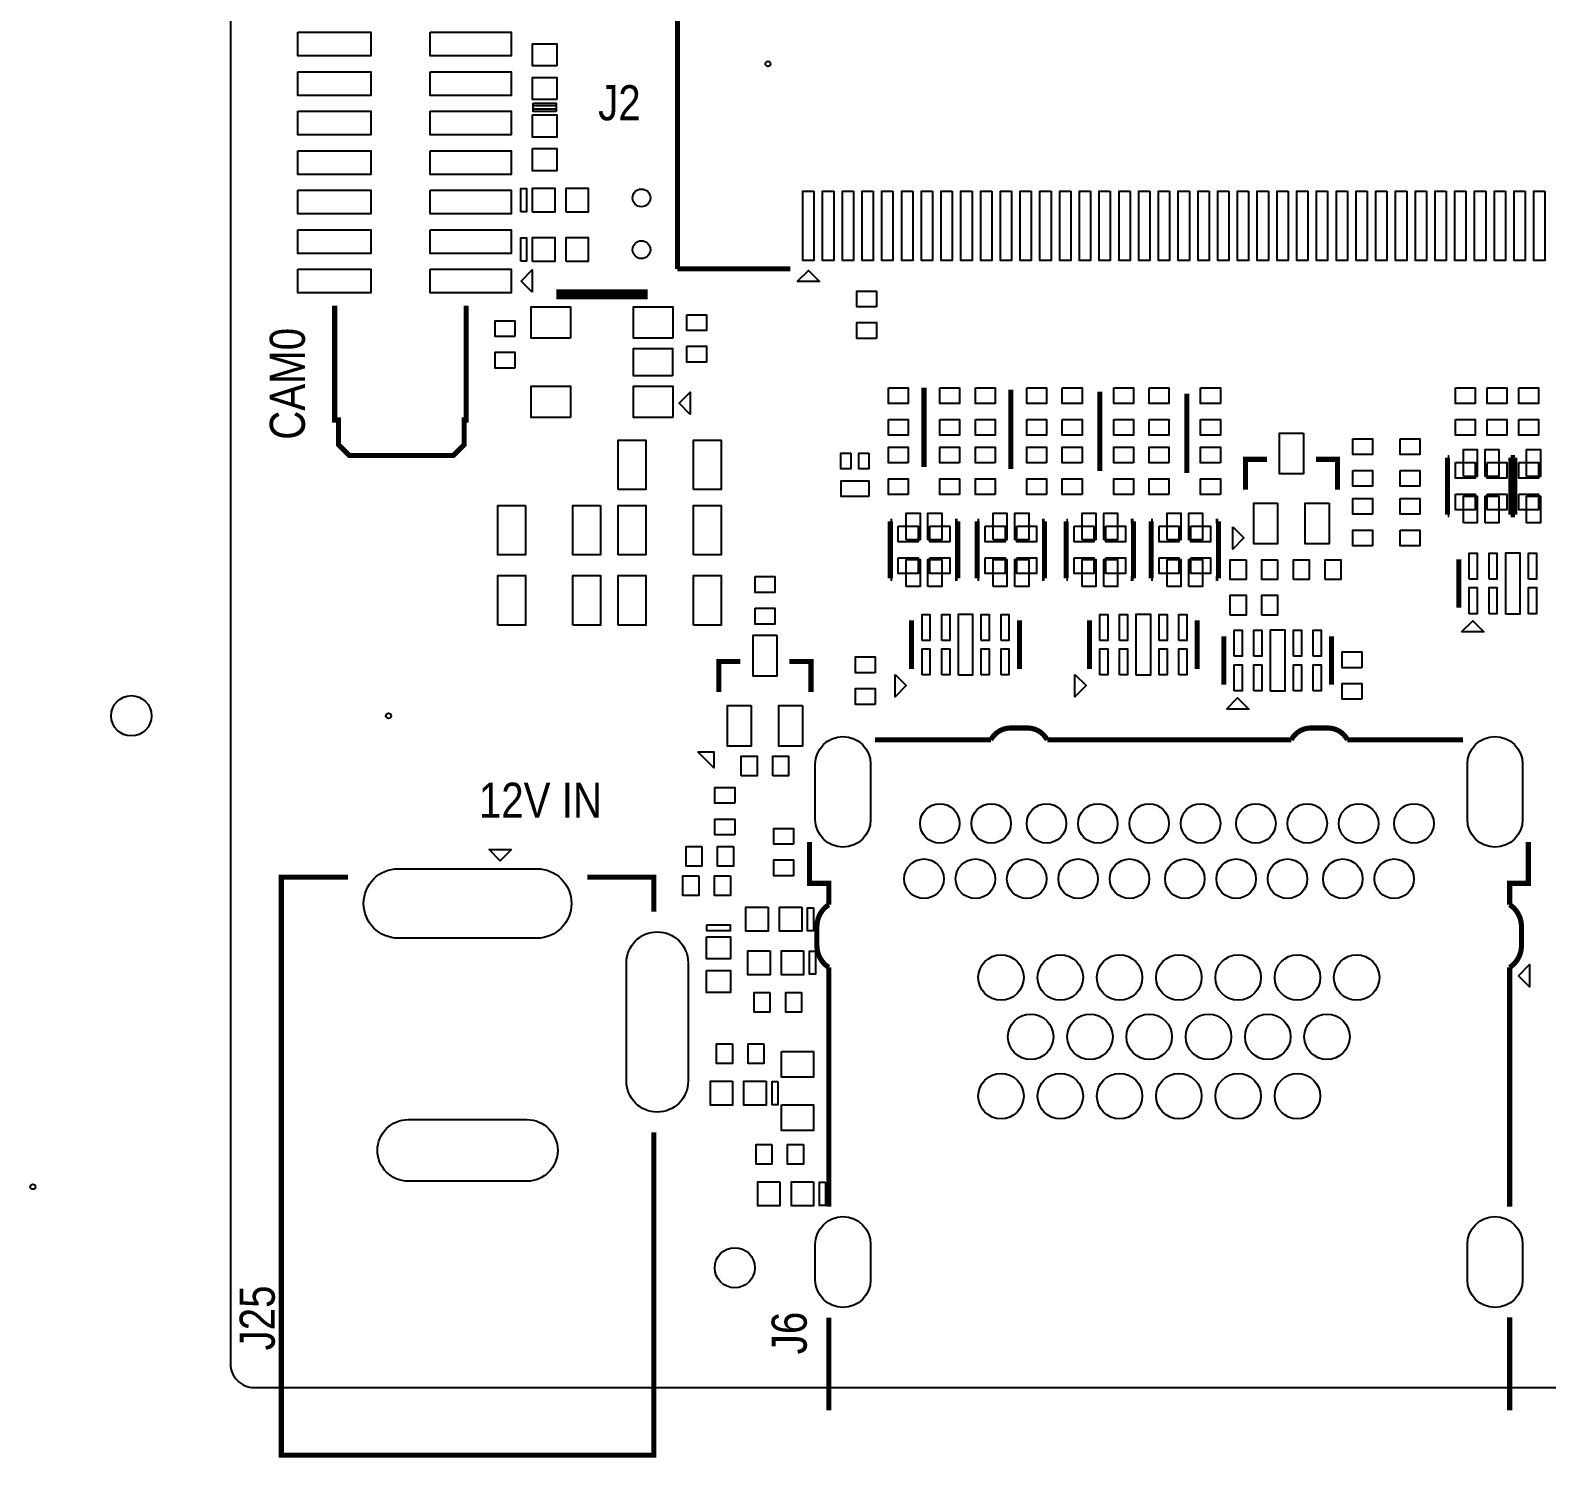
# Model space of a CAD drawing. Extents: x -9 to 101, y -22 to 138.
# Drawn here: x -9.07 to 29.31, y -18.78 to 17.35 of the extents above; entities that cross this region are included whole.
import ezdxf
from ezdxf.enums import TextEntityAlignment as Align

# ---------------------------------------------------------------- set-up
doc = ezdxf.new("R2010")
doc.units = 0
for name, color, linetype in [('BG_OUTLINE', 2, 'CONTINUOUS'), ('BG_SILKSCREEN_TOP', 1, 'CONTINUOUS'), ('PG_SILKSCREEN_TOP', 3, 'CONTINUOUS'), ('PIN_TOP', 4, 'CONTINUOUS'), ('RD_SILKSCREEN_TOP', 5, 'CONTINUOUS')]:
    doc.layers.add(name, color=color, linetype=linetype)

msp = doc.modelspace()

# ---------------------------------------------------------------- linework, layer by layer
at = {"layer": 'BG_OUTLINE'}
msp.add_lwpolyline([(95.99991, 61.399903, 0.414355), (95.400012, 62.000105), (-3.399892, 62.000105, 0.414346), (-4.000094, 61.399903), (-4.000094, -16.400094, 0.414234), (-3.399892, -16.999991), (95.400012, -16.999991, 0.414211), (95.99991, -16.400094)], format="xyb", close=True, dxfattribs=at)
at = {"layer": 'PG_SILKSCREEN_TOP'}
for points, const_width in [([(7.309993, 20.062901), (7.309993, 11.310112)], 0.129997), ([(7.309993, 11.310112), (10.165004, 11.310112)], 0.129997), ([(4.245, 10.663911), (6.555105, 10.663911)], 0.254), ([(1.965096, 10.379888), (1.965096, 7.485101), (1.915008, 7.485101), (1.915008, 6.860997), (1.63891, 6.584899), (-0.988898, 6.584899), (-1.264996, 6.860997), (-1.264996, 7.485101), (-1.365098, 7.485101), (-1.365098, 10.379888)], 0.129997), ([(13.550011, 8.305013), (13.550011, 6.295111)], 0.129997), ([(15.749905, 8.255), (15.749905, 6.245098)], 0.129997), ([(18.000091, 8.204911), (18.000091, 6.195009)], 0.129997), ([(20.20001, 8.154899), (20.20001, 6.144997)], 0.129997), ([(22.230004, 6.489903), (21.684894, 6.489903), (21.684894, 5.720004)], 0.129997), ([(24.01509, 5.720004), (24.01509, 6.489903), (23.470006, 6.489903)], 0.129997), ([(26.797889, 6.533109), (26.797889, 5.087112)], 0.127), ([(26.846911, 6.533109), (26.797889, 6.533109)], 0.127), ([(28.398089, 6.533109), (28.398089, 5.087112)], 0.127), ([(28.447111, 6.533109), (28.398089, 6.533109)], 0.127), ([(28.502, 6.533109), (28.433903, 6.533109)], 0.127), ([(28.502, 6.533109), (28.502, 5.087112)], 0.127), ([(26.846911, 5.087112), (26.797889, 5.087112)], 0.127), ([(28.447111, 5.087112), (28.398089, 5.087112)], 0.127), ([(28.502, 5.087112), (28.433903, 5.087112)], 0.127), ([(12.698095, 4.923003), (12.698095, 3.477006)], 0.127), ([(12.746888, 4.923003), (12.698095, 4.923003)], 0.127), ([(14.401902, 4.923003), (14.334109, 4.923003)], 0.127), ([(14.401902, 4.923003), (14.401902, 3.477006)], 0.127), ([(14.897989, 4.923003), (14.897989, 3.477006)], 0.127), ([(14.947011, 4.923003), (14.897989, 4.923003)], 0.127), ([(16.6021, 4.923003), (16.534003, 4.923003)], 0.127), ([(16.6021, 4.923003), (16.6021, 3.477006)], 0.127), ([(17.147896, 4.923003), (17.147896, 3.477006)], 0.127), ([(17.196994, 4.923003), (17.147896, 4.923003)], 0.127), ([(18.852007, 4.923003), (18.78391, 4.923003)], 0.127), ([(18.852007, 4.923003), (18.852007, 3.477006)], 0.127), ([(19.298006, 4.923003), (19.298006, 3.477006)], 0.127), ([(19.347104, 4.923003), (19.298006, 4.923003)], 0.127), ([(21.001888, 4.923003), (20.934096, 4.923003)], 0.127), ([(21.001888, 4.923003), (21.001888, 3.477006)], 0.127), ([(27.0859, 2.737104), (27.0859, 3.962908)], 0.127), ([(12.746888, 3.477006), (12.698095, 3.477006)], 0.127), ([(14.401902, 3.477006), (14.334109, 3.477006)], 0.127), ([(14.947011, 3.477006), (14.897989, 3.477006)], 0.127), ([(16.6021, 3.477006), (16.534003, 3.477006)], 0.127), ([(17.196994, 3.477006), (17.147896, 3.477006)], 0.127), ([(18.852007, 3.477006), (18.78391, 3.477006)], 0.127), ([(19.347104, 3.477006), (19.298006, 3.477006)], 0.127), ([(21.001888, 3.477006), (20.934096, 3.477006)], 0.127), ([(13.236092, 1.186891), (13.236092, 2.413)], 0.127), ([(15.964002, 2.413), (15.964002, 1.186891)], 0.127), ([(17.735906, 1.186891), (17.735906, 2.413)], 0.127), ([(20.463891, 2.413), (20.463891, 1.186891)], 0.127), ([(21.136, 0.787095), (21.136, 2.012899)], 0.127), ([(23.86391, 2.012899), (23.86391, 0.787095)], 0.127), ([(8.905011, 1.373861), (8.359902, 1.373861), (8.359902, 0.603961)], 0.129997), ([(10.690098, 0.603961), (10.690098, 1.373861), (10.144989, 1.373861)], 0.129997), ([(6.714109, -10.546105), (6.714109, -18.712993), (-2.713101, -18.712993), (-2.713101, -4.085895), (-1.030097, -4.085895)], 0.127), ([(5.030089, -4.085895), (6.714109, -4.085895), (6.714109, -4.953991)], 0.127), ([(11.14011, -15.229103), (11.14011, -17.575098)], 0.129997), ([(28.369895, -17.575098), (28.369895, -15.226106)], 0.129997)]:
    msp.add_lwpolyline(points, dxfattribs=dict(at, const_width=const_width))
for points in [[(3.65699, 15.504897), (4.243197, 15.504897), (4.243197, 15.354783), (3.65699, 15.354783)], [(4.242994, 15.295093), (3.65699, 15.295093), (3.65699, 15.445207), (4.242994, 15.445207)], [(3.345104, 12.757099), (3.345104, 13.343103), (3.494888, 13.343103), (3.494888, 12.757099)], [(3.345104, 11.506911), (3.345104, 12.092889), (3.494888, 12.092889), (3.494888, 11.506911)], [(3.63789, 10.716997), (3.35501, 10.999902), (3.63789, 11.282909)], [(10.341991, 10.987989), (10.624998, 11.270996), (10.907903, 10.987989)], [(7.636891, 7.627112), (7.35391, 7.909992), (7.636891, 8.192999)], [(21.363102, 4.782998), (21.646007, 4.500093), (21.363102, 4.216908)], [(27.15199, 2.120113), (27.434896, 2.403094), (27.717902, 2.120113)], [(12.81999, 1.048004), (13.102996, 0.764997), (12.81999, 0.482092)], [(17.369892, 1.048004), (17.652898, 0.764997), (17.369892, 0.482092)], [(21.20199, 0.169901), (21.484996, 0.453111), (21.767902, 0.169901)], [(7.827874, -0.916), (8.228025, -0.915899), (8.228025, -1.316126)], [(3.11089, -3.385109), (2.827909, -3.667989), (2.545004, -3.385109)], [(10.754995, -4.856988), (10.754995, -5.442966), (10.604881, -5.442966), (10.604881, -4.856988)], [(8.057007, -5.294909), (8.64301, -5.294909), (8.64301, -5.444795), (8.057007, -5.444795)], [(10.805008, -5.957087), (10.805008, -6.543065), (10.655122, -6.543065), (10.655122, -5.957087)], [(28.591891, -6.580911), (28.875101, -6.298006), (28.875101, -6.863893)], [(9.855098, -9.257106), (9.855098, -9.84311), (9.705289, -9.84311), (9.705289, -9.257106)], [(11.054994, -11.807012), (11.054994, -12.393016), (10.90488, -12.393016), (10.90488, -11.807012)]]:
    msp.add_lwpolyline(points, close=True, dxfattribs=at)
at = {"layer": 'PG_SILKSCREEN_TOP', "const_width": 0.129997}
for points in [[(27.186001, -0.609905), (24.267008, -0.609905, 0.277485), (23.767898, -0.309905), (23.34199, -0.309905, 0.277396), (22.843109, -0.609905), (16.667099, -0.609905, 0.27747), (16.167989, -0.309905), (15.742006, -0.309905, 0.277469), (15.242896, -0.609905), (12.314098, -0.609905)], [(10.654894, -3.196107), (10.654894, -4.240098), (11.14011, -4.240098), (11.14011, -4.780102, 0.25266), (10.84011, -5.336108), (10.84011, -5.814111, 0.252627), (11.14011, -6.370091), (11.14011, -12.420905)], [(28.369895, -12.423902), (28.369895, -6.370091, 0.252626), (28.669894, -5.814111), (28.669894, -5.336108, 0.252659), (28.369895, -4.780102), (28.369895, -4.240098), (28.8449, -4.240098), (28.8449, -3.196107)]]:
    msp.add_lwpolyline(points, format="xyb", dxfattribs=at)
at = {"layer": 'PIN_TOP'}
for points in [[(-2.299754, 17.299838), (-0.449847, 17.299838), (-0.449847, 16.699941), (-2.299754, 16.699941)], [(1.0501, 17.299838), (3.100108, 17.299838), (3.100108, 16.699941), (1.0501, 16.699941)], [(4.25516, 16.444735), (3.645052, 16.444735), (3.645052, 17.00483), (4.25516, 17.00483)], [(-2.299754, 16.29984), (-0.449847, 16.29984), (-0.449847, 15.699943), (-2.299754, 15.699943)], [(1.0501, 16.29984), (3.100108, 16.29984), (3.100108, 15.699943), (1.0501, 15.699943)], [(4.25516, 15.594952), (3.645052, 15.594952), (3.645052, 16.155048), (4.25516, 16.155048)], [(-2.299754, 15.299842), (-0.449847, 15.299842), (-0.449847, 14.699945), (-2.299754, 14.699945)], [(1.0501, 15.299842), (3.100108, 15.299842), (3.100108, 14.699945), (1.0501, 14.699945)], [(3.645052, 15.205037), (4.25516, 15.205037), (4.25516, 14.644942), (3.645052, 14.644942)], [(-2.299754, 14.299844), (-0.449847, 14.299844), (-0.449847, 13.699947), (-2.299754, 13.699947)], [(1.0501, 14.299844), (3.100108, 14.299844), (3.100108, 13.699947), (1.0501, 13.699947)], [(3.645052, 14.355254), (4.25516, 14.355254), (4.25516, 13.795159), (3.645052, 13.795159)], [(-2.299754, 13.299846), (-0.449847, 13.299846), (-0.449847, 12.699949), (-2.299754, 12.699949)], [(1.0501, 13.299846), (3.100108, 13.299846), (3.100108, 12.699949), (1.0501, 12.699949)], [(3.644951, 12.744958), (3.644951, 13.355066), (4.205046, 13.355066), (4.205046, 12.744958)], [(4.494733, 12.744958), (4.494733, 13.355066), (5.054829, 13.355066), (5.054829, 12.744958)], [(10.764952, 13.275056), (10.764952, 11.524945), (10.485044, 11.524945), (10.485044, 13.275056)], [(11.265052, 13.275056), (11.265052, 11.524945), (10.985144, 11.524945), (10.985144, 13.275056)], [(11.76495, 13.275056), (11.76495, 11.524945), (11.485042, 11.524945), (11.485042, 13.275056)], [(12.26505, 13.275056), (12.26505, 11.524945), (11.985142, 11.524945), (11.985142, 13.275056)], [(12.764948, 13.275056), (12.764948, 11.524945), (12.48504, 11.524945), (12.48504, 13.275056)], [(13.265048, 13.275056), (13.265048, 11.524945), (12.98514, 11.524945), (12.98514, 13.275056)], [(13.764946, 13.275056), (13.764946, 11.524945), (13.485038, 11.524945), (13.485038, 13.275056)], [(14.265046, 13.275056), (14.265046, 11.524945), (13.985138, 11.524945), (13.985138, 13.275056)], [(14.764944, 13.275056), (14.764944, 11.524945), (14.485036, 11.524945), (14.485036, 13.275056)], [(15.265044, 13.275056), (15.265044, 11.524945), (14.985136, 11.524945), (14.985136, 13.275056)], [(15.764942, 13.275056), (15.764942, 11.524945), (15.485034, 11.524945), (15.485034, 13.275056)], [(16.265042, 13.275056), (16.265042, 11.524945), (15.985134, 11.524945), (15.985134, 13.275056)], [(16.76494, 13.275056), (16.76494, 11.524945), (16.485032, 11.524945), (16.485032, 13.275056)], [(17.26504, 13.275056), (17.26504, 11.524945), (16.985132, 11.524945), (16.985132, 13.275056)], [(17.764938, 13.275056), (17.764938, 11.524945), (17.48503, 11.524945), (17.48503, 13.275056)], [(18.265038, 13.275056), (18.265038, 11.524945), (17.98513, 11.524945), (17.98513, 13.275056)], [(18.764936, 13.275056), (18.764936, 11.524945), (18.485028, 11.524945), (18.485028, 13.275056)], [(19.265036, 13.275056), (19.265036, 11.524945), (18.985128, 11.524945), (18.985128, 13.275056)], [(19.764934, 13.275056), (19.764934, 11.524945), (19.485026, 11.524945), (19.485026, 13.275056)], [(20.265034, 13.275056), (20.265034, 11.524945), (19.985126, 11.524945), (19.985126, 13.275056)], [(20.764932, 13.275056), (20.764932, 11.524945), (20.485024, 11.524945), (20.485024, 13.275056)], [(21.265032, 13.275056), (21.265032, 11.524945), (20.985124, 11.524945), (20.985124, 13.275056)], [(21.764955, 13.275056), (21.764955, 11.524945), (21.485047, 11.524945), (21.485047, 13.275056)], [(22.265056, 13.275056), (22.265056, 11.524945), (21.985148, 11.524945), (21.985148, 13.275056)], [(22.764953, 13.275056), (22.764953, 11.524945), (22.485045, 11.524945), (22.485045, 13.275056)], [(23.265054, 13.275056), (23.265054, 11.524945), (22.985146, 11.524945), (22.985146, 13.275056)], [(23.764951, 13.275056), (23.764951, 11.524945), (23.485043, 11.524945), (23.485043, 13.275056)], [(24.265052, 13.275056), (24.265052, 11.524945), (23.985144, 11.524945), (23.985144, 13.275056)], [(24.764949, 13.275056), (24.764949, 11.524945), (24.485041, 11.524945), (24.485041, 13.275056)], [(25.26505, 13.275056), (25.26505, 11.524945), (24.985142, 11.524945), (24.985142, 13.275056)], [(25.764947, 13.275056), (25.764947, 11.524945), (25.485039, 11.524945), (25.485039, 13.275056)], [(26.265048, 13.275056), (26.265048, 11.524945), (25.98514, 11.524945), (25.98514, 13.275056)], [(26.764945, 13.275056), (26.764945, 11.524945), (26.485037, 11.524945), (26.485037, 13.275056)], [(27.265046, 13.275056), (27.265046, 11.524945), (26.985138, 11.524945), (26.985138, 13.275056)], [(27.764943, 13.275056), (27.764943, 11.524945), (27.485035, 11.524945), (27.485035, 13.275056)], [(28.265044, 13.275056), (28.265044, 11.524945), (27.985136, 11.524945), (27.985136, 13.275056)], [(28.765144, 13.275056), (28.765144, 11.524945), (28.485236, 11.524945), (28.485236, 13.275056)], [(29.265042, 13.275056), (29.265042, 11.524945), (28.985134, 11.524945), (28.985134, 13.275056)], [(-2.299754, 12.299848), (-0.449847, 12.299848), (-0.449847, 11.699951), (-2.299754, 11.699951)], [(1.0501, 12.299848), (3.100108, 12.299848), (3.100108, 11.699951), (1.0501, 11.699951)], [(3.644951, 11.494948), (3.644951, 12.105056), (4.205046, 12.105056), (4.205046, 11.494948)], [(4.494733, 11.494948), (4.494733, 12.105056), (5.054829, 12.105056), (5.054829, 11.494948)], [(-2.299754, 11.299825), (-0.449847, 11.299825), (-0.449847, 10.699928), (-2.299754, 10.699928)], [(1.0501, 11.299825), (3.100108, 11.299825), (3.100108, 10.699928), (1.0501, 10.699928)], [(12.34995, 10.350094), (11.849849, 10.350094), (11.849849, 10.750093), (12.34995, 10.750093)], [(3.19645, 9.598), (2.69635, 9.598), (2.69635, 9.997999), (3.19645, 9.997999)], [(4.604995, 9.557944), (3.604997, 9.557944), (3.604997, 10.347833), (4.604995, 10.347833)], [(7.194779, 9.557944), (6.194781, 9.557944), (6.194781, 10.347833), (7.194779, 10.347833)], [(7.549959, 10.150094), (8.05006, 10.150094), (8.05006, 9.750095), (7.549959, 9.750095)], [(12.34995, 9.550095), (11.849849, 9.550095), (11.849849, 9.950094), (12.34995, 9.950094)], [(7.189826, 8.604847), (6.199734, 8.604847), (6.199734, 9.294939), (7.189826, 9.294939)], [(7.549959, 9.350096), (8.05006, 9.350096), (8.05006, 8.950096), (7.549959, 8.950096)], [(3.19645, 8.798001), (2.69635, 8.798001), (2.69635, 9.198), (3.19645, 9.198)], [(4.604995, 7.551953), (3.604997, 7.551953), (3.604997, 8.341843), (4.604995, 8.341843)], [(7.194779, 7.551953), (6.194781, 7.551953), (6.194781, 8.341843), (7.194779, 8.341843)], [(12.649949, 8.300009), (13.15005, 8.300009), (13.15005, 7.90001), (12.649949, 7.90001)], [(13.949947, 8.300009), (14.450047, 8.300009), (14.450047, 7.90001), (13.949947, 7.90001)], [(14.849843, 8.300009), (15.349944, 8.300009), (15.349944, 7.90001), (14.849843, 7.90001)], [(16.149841, 8.300009), (16.649941, 8.300009), (16.649941, 7.90001), (16.149841, 7.90001)], [(17.050042, 8.300009), (17.550143, 8.300009), (17.550143, 7.90001), (17.050042, 7.90001)], [(18.350039, 8.300009), (18.85014, 8.300009), (18.85014, 7.90001), (18.350039, 7.90001)], [(19.249961, 8.300009), (19.750062, 8.300009), (19.750062, 7.90001), (19.249961, 7.90001)], [(20.549857, 8.300009), (21.049958, 8.300009), (21.049958, 7.90001), (20.549857, 7.90001)], [(26.999959, 8.300009), (27.500059, 8.300009), (27.500059, 7.90001), (26.999959, 7.90001)], [(27.800059, 8.300009), (28.300159, 8.300009), (28.300159, 7.90001), (27.800059, 7.90001)], [(28.599956, 8.300009), (29.100056, 8.300009), (29.100056, 7.90001), (28.599956, 7.90001)], [(12.649949, 7.50001), (13.15005, 7.50001), (13.15005, 7.100011), (12.649949, 7.100011)], [(13.949947, 7.50001), (14.450047, 7.50001), (14.450047, 7.100011), (13.949947, 7.100011)], [(14.849843, 7.50001), (15.349944, 7.50001), (15.349944, 7.100011), (14.849843, 7.100011)], [(16.149841, 7.50001), (16.649941, 7.50001), (16.649941, 7.100011), (16.149841, 7.100011)], [(17.050042, 7.50001), (17.550143, 7.50001), (17.550143, 7.100011), (17.050042, 7.100011)], [(18.350039, 7.50001), (18.85014, 7.50001), (18.85014, 7.100011), (18.350039, 7.100011)], [(19.249961, 7.50001), (19.750062, 7.50001), (19.750062, 7.100011), (19.249961, 7.100011)], [(20.549857, 7.50001), (21.049958, 7.50001), (21.049958, 7.100011), (20.549857, 7.100011)], [(26.999959, 7.50001), (27.500059, 7.50001), (27.500059, 7.100011), (26.999959, 7.100011)], [(27.800059, 7.50001), (28.300159, 7.50001), (28.300159, 7.100011), (27.800059, 7.100011)], [(28.599956, 7.50001), (29.100056, 7.50001), (29.100056, 7.100011), (28.599956, 7.100011)], [(5.809996, 5.725033), (5.809996, 6.974942), (6.509995, 6.974942), (6.509995, 5.725033)], [(7.71398, 5.725033), (7.71398, 6.974942), (8.413979, 6.974942), (8.413979, 5.725033)], [(23.149941, 7.151992), (23.149941, 6.121997), (22.550044, 6.121997), (22.550044, 7.151992)], [(24.40004, 7.009892), (24.900141, 7.009892), (24.900141, 6.609893), (24.40004, 6.609893)], [(25.599961, 7.009892), (26.100062, 7.009892), (26.100062, 6.609893), (25.599961, 6.609893)], [(11.697856, 6.649999), (11.697856, 6.25), (11.447945, 6.25), (11.447945, 6.649999)], [(12.152058, 6.649999), (12.152058, 6.25), (11.902148, 6.25), (11.902148, 6.649999)], [(13.15005, 6.400089), (12.649949, 6.400089), (12.649949, 6.800088), (13.15005, 6.800088)], [(14.450047, 6.400089), (13.949947, 6.400089), (13.949947, 6.800088), (14.450047, 6.800088)], [(15.349944, 6.400089), (14.849843, 6.400089), (14.849843, 6.800088), (15.349944, 6.800088)], [(16.649941, 6.400089), (16.149841, 6.400089), (16.149841, 6.800088), (16.649941, 6.800088)], [(17.550143, 6.400089), (17.050042, 6.400089), (17.050042, 6.800088), (17.550143, 6.800088)], [(18.85014, 6.400089), (18.350039, 6.400089), (18.350039, 6.800088), (18.85014, 6.800088)], [(19.750062, 6.400089), (19.249961, 6.400089), (19.249961, 6.800088), (19.750062, 6.800088)], [(21.049958, 6.400089), (20.549857, 6.400089), (20.549857, 6.800088), (21.049958, 6.800088)], [(27.199996, 6.058992), (27.199996, 6.739001), (27.550008, 6.739001), (27.550008, 6.058992)], [(27.750211, 6.058992), (27.750211, 6.739001), (28.100223, 6.739001), (28.100223, 6.058992)], [(28.799892, 6.058992), (28.799892, 6.739001), (29.149904, 6.739001), (29.149904, 6.058992)], [(24.40004, 6.209894), (24.900141, 6.209894), (24.900141, 5.809894), (24.40004, 5.809894)], [(25.599961, 6.209894), (26.100062, 6.209894), (26.100062, 5.809894), (25.599961, 5.809894)], [(26.999959, 6.409995), (27.500059, 6.409995), (27.500059, 6.009996), (26.999959, 6.009996)], [(27.800059, 6.409995), (28.300159, 6.409995), (28.300159, 6.009996), (27.800059, 6.009996)], [(28.599956, 6.409995), (29.100056, 6.409995), (29.100056, 6.009996), (28.599956, 6.009996)], [(12.150001, 5.549976), (11.450003, 5.549976), (11.450003, 5.949975), (12.150001, 5.949975)], [(13.15005, 5.60009), (12.649949, 5.60009), (12.649949, 6.00009), (13.15005, 6.00009)], [(14.450047, 5.60009), (13.949947, 5.60009), (13.949947, 6.00009), (14.450047, 6.00009)], [(15.349944, 5.60009), (14.849843, 5.60009), (14.849843, 6.00009), (15.349944, 6.00009)], [(16.649941, 5.60009), (16.149841, 5.60009), (16.149841, 6.00009), (16.649941, 6.00009)], [(17.550143, 5.60009), (17.050042, 5.60009), (17.050042, 6.00009), (17.550143, 6.00009)], [(18.85014, 5.60009), (18.350039, 5.60009), (18.350039, 6.00009), (18.85014, 6.00009)], [(19.750062, 5.60009), (19.249961, 5.60009), (19.249961, 6.00009), (19.750062, 6.00009)], [(21.049958, 5.60009), (20.549857, 5.60009), (20.549857, 6.00009), (21.049958, 6.00009)], [(22.49993, 5.380088), (22.49993, 4.350093), (21.900032, 4.350093), (21.900032, 5.380088)], [(23.799952, 5.380088), (23.799952, 4.350093), (23.200055, 4.350093), (23.200055, 5.380088)], [(24.900141, 5.099888), (24.40004, 5.099888), (24.40004, 5.499887), (24.900141, 5.499887)], [(25.599961, 5.499887), (26.100062, 5.499887), (26.100062, 5.099888), (25.599961, 5.099888)], [(26.999959, 5.609996), (27.500059, 5.609996), (27.500059, 5.209997), (26.999959, 5.209997)], [(27.199996, 4.880991), (27.199996, 5.561), (27.550008, 5.561), (27.550008, 4.880991)], [(27.750211, 4.880991), (27.750211, 5.561), (28.100223, 5.561), (28.100223, 4.880991)], [(27.800059, 5.609996), (28.300159, 5.609996), (28.300159, 5.209997), (27.800059, 5.209997)], [(28.599956, 5.609996), (29.100056, 5.609996), (29.100056, 5.209997), (28.599956, 5.209997)], [(28.799892, 4.880991), (28.799892, 5.561), (29.149904, 5.561), (29.149904, 4.880991)], [(3.462007, 5.323954), (3.462007, 4.074046), (2.762009, 4.074046), (2.762009, 5.323954)], [(5.365991, 5.323954), (5.365991, 4.074046), (4.665993, 4.074046), (4.665993, 5.323954)], [(5.809996, 4.074033), (5.809996, 5.323942), (6.509995, 5.323942), (6.509995, 4.074033)], [(7.71398, 4.074033), (7.71398, 5.323942), (8.413979, 5.323942), (8.413979, 4.074033)], [(13.099898, 4.449089), (13.099898, 5.129098), (13.44991, 5.129098), (13.44991, 4.449089)], [(13.650112, 4.449089), (13.650112, 5.129098), (14.000124, 5.129098), (14.000124, 4.449089)], [(15.299792, 4.449089), (15.299792, 5.129098), (15.649804, 5.129098), (15.649804, 4.449089)], [(15.850006, 4.449089), (15.850006, 5.129098), (16.200018, 5.129098), (16.200018, 4.449089)], [(17.549978, 4.449089), (17.549978, 5.129098), (17.89999, 5.129098), (17.89999, 4.449089)], [(18.100192, 4.449089), (18.100192, 5.129098), (18.450204, 5.129098), (18.450204, 4.449089)], [(19.699884, 4.449089), (19.699884, 5.129098), (20.049896, 5.129098), (20.049896, 4.449089)], [(20.250099, 4.449089), (20.250099, 5.129098), (20.600111, 5.129098), (20.600111, 4.449089)], [(12.899962, 4.800092), (13.400062, 4.800092), (13.400062, 4.400093), (12.899962, 4.400093)], [(13.700061, 4.800092), (14.200162, 4.800092), (14.200162, 4.400093), (13.700061, 4.400093)], [(15.100059, 4.800092), (15.600159, 4.800092), (15.600159, 4.400093), (15.100059, 4.400093)], [(15.899955, 4.800092), (16.400056, 4.800092), (16.400056, 4.400093), (15.899955, 4.400093)], [(17.350042, 4.800092), (17.850142, 4.800092), (17.850142, 4.400093), (17.350042, 4.400093)], [(18.149862, 4.800092), (18.649963, 4.800092), (18.649963, 4.400093), (18.149862, 4.400093)], [(19.499847, 4.800092), (19.999947, 4.800092), (19.999947, 4.400093), (19.499847, 4.400093)], [(20.299947, 4.800092), (20.800047, 4.800092), (20.800047, 4.400093), (20.299947, 4.400093)], [(24.900141, 4.29989), (24.40004, 4.29989), (24.40004, 4.699889), (24.900141, 4.699889)], [(25.599961, 4.699889), (26.100062, 4.699889), (26.100062, 4.29989), (25.599961, 4.29989)], [(12.899962, 4.000094), (13.400062, 4.000094), (13.400062, 3.600094), (12.899962, 3.600094)], [(13.099898, 3.271088), (13.099898, 3.951097), (13.44991, 3.951097), (13.44991, 3.271088)], [(13.650112, 3.271088), (13.650112, 3.951097), (14.000124, 3.951097), (14.000124, 3.271088)], [(13.700061, 4.000094), (14.200162, 4.000094), (14.200162, 3.600094), (13.700061, 3.600094)], [(15.100059, 4.000094), (15.600159, 4.000094), (15.600159, 3.600094), (15.100059, 3.600094)], [(15.299792, 3.271088), (15.299792, 3.951097), (15.649804, 3.951097), (15.649804, 3.271088)], [(15.850006, 3.271088), (15.850006, 3.951097), (16.200018, 3.951097), (16.200018, 3.271088)], [(15.899955, 4.000094), (16.400056, 4.000094), (16.400056, 3.600094), (15.899955, 3.600094)], [(17.350042, 4.000094), (17.850142, 4.000094), (17.850142, 3.600094), (17.350042, 3.600094)], [(17.549978, 3.271088), (17.549978, 3.951097), (17.89999, 3.951097), (17.89999, 3.271088)], [(18.100192, 3.271088), (18.100192, 3.951097), (18.450204, 3.951097), (18.450204, 3.271088)], [(18.149862, 4.000094), (18.649963, 4.000094), (18.649963, 3.600094), (18.149862, 3.600094)], [(19.499847, 4.000094), (19.999947, 4.000094), (19.999947, 3.600094), (19.499847, 3.600094)], [(19.699884, 3.271088), (19.699884, 3.951097), (20.049896, 3.951097), (20.049896, 3.271088)], [(20.250099, 3.271088), (20.250099, 3.951097), (20.600111, 3.951097), (20.600111, 3.271088)], [(20.299947, 4.000094), (20.800047, 4.000094), (20.800047, 3.600094), (20.299947, 3.600094)], [(21.700007, 3.950043), (21.700007, 3.449942), (21.300008, 3.449942), (21.300008, 3.950043)], [(22.500006, 3.950043), (22.500006, 3.449942), (22.100007, 3.449942), (22.100007, 3.950043)], [(22.900005, 3.44993), (22.900005, 3.95003), (23.300004, 3.95003), (23.300004, 3.44993)], [(23.700003, 3.44993), (23.700003, 3.95003), (24.100003, 3.95003), (24.100003, 3.44993)], [(27.349958, 3.456965), (27.349958, 4.116857), (27.549856, 4.116857), (27.549856, 3.456965)], [(27.849855, 3.456965), (27.849855, 4.116857), (28.049753, 4.116857), (28.049753, 3.456965)], [(28.269946, 2.575052), (28.269946, 4.12496), (28.629839, 4.12496), (28.629839, 2.575052)], [(28.850057, 3.456965), (28.850057, 4.116857), (29.049955, 4.116857), (29.049955, 3.456965)], [(2.761996, 2.296033), (2.761996, 3.545942), (3.461995, 3.545942), (3.461995, 2.296033)], [(4.66598, 2.296033), (4.66598, 3.545942), (5.365979, 3.545942), (5.365979, 2.296033)], [(5.809996, 2.295931), (5.809996, 3.54584), (6.509995, 3.54584), (6.509995, 2.295931)], [(7.71398, 2.295931), (7.71398, 3.54584), (8.413979, 3.54584), (8.413979, 2.295931)], [(9.274848, 3.52105), (9.774949, 3.52105), (9.774949, 3.12105), (9.274848, 3.12105)], [(27.349958, 2.583155), (27.349958, 3.243047), (27.549856, 3.243047), (27.549856, 2.583155)], [(27.849855, 2.583155), (27.849855, 3.243047), (28.049753, 3.243047), (28.049753, 2.583155)], [(28.850057, 2.583155), (28.850057, 3.243047), (29.049955, 3.243047), (29.049955, 2.583155)], [(9.274848, 2.721051), (9.774949, 2.721051), (9.774949, 2.321052), (9.274848, 2.321052)], [(21.300008, 2.550033), (21.300008, 3.050134), (21.700007, 3.050134), (21.700007, 2.550033)], [(22.100007, 2.550033), (22.100007, 3.050134), (22.500006, 3.050134), (22.500006, 2.550033)], [(13.500151, 1.907057), (13.500151, 2.566949), (13.700049, 2.566949), (13.700049, 1.907057)], [(14.000048, 1.907057), (14.000048, 2.566949), (14.199946, 2.566949), (14.199946, 1.907057)], [(14.420139, 1.025144), (14.420139, 2.575052), (14.780031, 2.575052), (14.780031, 1.025144)], [(15.000249, 1.907057), (15.000249, 2.566949), (15.200147, 2.566949), (15.200147, 1.907057)], [(15.500147, 1.907057), (15.500147, 2.566949), (15.700045, 2.566949), (15.700045, 1.907057)], [(17.999964, 1.907057), (17.999964, 2.566949), (18.199862, 2.566949), (18.199862, 1.907057)], [(18.499861, 1.907057), (18.499861, 2.566949), (18.699759, 2.566949), (18.699759, 1.907057)], [(18.919952, 1.025144), (18.919952, 2.575052), (19.279845, 2.575052), (19.279845, 1.025144)], [(19.500063, 1.907057), (19.500063, 2.566949), (19.699961, 2.566949), (19.699961, 1.907057)], [(19.99996, 1.907057), (19.99996, 2.566949), (20.199858, 2.566949), (20.199858, 1.907057)], [(9.824949, 2.03595), (9.824949, 1.005954), (9.225051, 1.005954), (9.225051, 2.03595)], [(21.400059, 1.506957), (21.400059, 2.166849), (21.599957, 2.166849), (21.599957, 1.506957)], [(21.899956, 1.506957), (21.899956, 2.166849), (22.099854, 2.166849), (22.099854, 1.506957)], [(22.320047, 0.625043), (22.320047, 2.174951), (22.679939, 2.174951), (22.679939, 0.625043)], [(22.900157, 1.506957), (22.900157, 2.166849), (23.100055, 2.166849), (23.100055, 1.506957)], [(23.400055, 1.506957), (23.400055, 2.166849), (23.599953, 2.166849), (23.599953, 1.506957)], [(13.500151, 1.033247), (13.500151, 1.693139), (13.700049, 1.693139), (13.700049, 1.033247)], [(14.000048, 1.033247), (14.000048, 1.693139), (14.199946, 1.693139), (14.199946, 1.033247)], [(15.000249, 1.033247), (15.000249, 1.693139), (15.200147, 1.693139), (15.200147, 1.033247)], [(15.500147, 1.033247), (15.500147, 1.693139), (15.700045, 1.693139), (15.700045, 1.033247)], [(17.999964, 1.033247), (17.999964, 1.693139), (18.199862, 1.693139), (18.199862, 1.033247)], [(18.499861, 1.033247), (18.499861, 1.693139), (18.699759, 1.693139), (18.699759, 1.033247)], [(19.500063, 1.033247), (19.500063, 1.693139), (19.699961, 1.693139), (19.699961, 1.033247)], [(19.99996, 1.033247), (19.99996, 1.693139), (20.199858, 1.693139), (20.199858, 1.033247)], [(24.63405, 1.216), (24.13395, 1.216), (24.13395, 1.615999), (24.63405, 1.615999)], [(12.31505, 1.089), (11.81495, 1.089), (11.81495, 1.488999), (12.31505, 1.488999)], [(21.400059, 0.633146), (21.400059, 1.293038), (21.599957, 1.293038), (21.599957, 0.633146)], [(21.899956, 0.633146), (21.899956, 1.293038), (22.099854, 1.293038), (22.099854, 0.633146)], [(22.900157, 0.633146), (22.900157, 1.293038), (23.100055, 1.293038), (23.100055, 0.633146)], [(23.400055, 0.633146), (23.400055, 1.293038), (23.599953, 1.293038), (23.599953, 0.633146)], [(24.63405, 0.416001), (24.13395, 0.416001), (24.13395, 0.816), (24.63405, 0.816)], [(12.31505, 0.289001), (11.81495, 0.289001), (11.81495, 0.689), (12.31505, 0.689)], [(9.174937, 0.264046), (9.174937, -0.76595), (8.57504, -0.76595), (8.57504, 0.264046)], [(10.47496, 0.264046), (10.47496, -0.76595), (9.875063, -0.76595), (9.875063, 0.264046)], [(8.92495, -1.52019), (8.92495, -1.020089), (9.32495, -1.020089), (9.32495, -1.52019)], [(9.724949, -1.52019), (9.724949, -1.020089), (10.124948, -1.020089), (10.124948, -1.52019)], [(8.758898, -2.21295), (8.258797, -2.21295), (8.258797, -1.81295), (8.758898, -1.81295)], [(8.758898, -3.012948), (8.258797, -3.012948), (8.258797, -2.612949), (8.758898, -2.612949)], [(10.250157, -3.250108), (9.750057, -3.250108), (9.750057, -2.850109), (10.250157, -2.850109)], [(7.92795, -3.305924), (7.92795, -3.806025), (7.52795, -3.806025), (7.52795, -3.305924)], [(8.727948, -3.305924), (8.727948, -3.806025), (8.327949, -3.806025), (8.327949, -3.305924)], [(10.250157, -4.050106), (9.750057, -4.050106), (9.750057, -3.650107), (10.250157, -3.650107)], [(7.849895, -4.049941), (7.849895, -4.550042), (7.449896, -4.550042), (7.449896, -4.049941)], [(8.649894, -4.049941), (8.649894, -4.550042), (8.249895, -4.550042), (8.249895, -4.049941)], [(9.605048, -4.844847), (9.605048, -5.454955), (9.044953, -5.454955), (9.044953, -4.844847)], [(10.454831, -4.844847), (10.454831, -5.454955), (9.894735, -5.454955), (9.894735, -4.844847)], [(8.04484, -5.595048), (8.654948, -5.595048), (8.654948, -6.155144), (8.04484, -6.155144)], [(9.655162, -5.944946), (9.655162, -6.555054), (9.095067, -6.555054), (9.095067, -5.944946)], [(10.504945, -5.944946), (10.504945, -6.555054), (9.944849, -6.555054), (9.944849, -5.944946)], [(8.04484, -6.444831), (8.654948, -6.444831), (8.654948, -7.004926), (8.04484, -7.004926)], [(9.649993, -6.999948), (9.649993, -7.500048), (9.249994, -7.500048), (9.249994, -6.999948)], [(10.449992, -6.999948), (10.449992, -7.500048), (10.049993, -7.500048), (10.049993, -6.999948)], [(8.700008, -8.299844), (8.700008, -8.799944), (8.300009, -8.799944), (8.300009, -8.299844)], [(9.500006, -8.299844), (9.500006, -8.799944), (9.100007, -8.799944), (9.100007, -8.299844)], [(9.944887, -8.499996), (10.754893, -8.499996), (10.754893, -9.150007), (9.944887, -9.150007)], [(8.705151, -9.244838), (8.705151, -9.854946), (8.145056, -9.854946), (8.145056, -9.244838)], [(9.554934, -9.244838), (9.554934, -9.854946), (8.994839, -9.854946), (8.994839, -9.244838)], [(9.944887, -9.849803), (10.754893, -9.849803), (10.754893, -10.499814), (9.944887, -10.499814)], [(9.700006, -10.850055), (9.700006, -11.350155), (9.300007, -11.350155), (9.300007, -10.850055)], [(10.500004, -10.850055), (10.500004, -11.350155), (10.100005, -11.350155), (10.100005, -10.850055)], [(9.905047, -11.795049), (9.905047, -12.405157), (9.344952, -12.405157), (9.344952, -11.795049)], [(10.75483, -11.795049), (10.75483, -12.405157), (10.194734, -12.405157), (10.194734, -11.795049)]]:
    msp.add_lwpolyline(points, close=True, dxfattribs=at)
for points in [[(12.200001, -1.225042), (12.200001, -2.625141, -1), (10.800004, -2.625141), (10.800004, -1.225042, -1)], [(28.69979, -1.225042), (28.69979, -2.625141, -1), (27.299793, -2.625141), (27.299793, -1.225042, -1)], [(3.749954, -5.630101), (0.249834, -5.630101, -1), (0.249834, -3.870109), (3.749954, -3.870109, -1)], [(6.01994, -9.250096), (6.01994, -6.250102, -1), (7.580033, -6.250102), (7.580033, -9.250096, -1)], [(3.499891, -11.78005), (0.499897, -11.78005, -1), (0.499897, -10.219957), (3.499891, -10.219957, -1)], [(12.200001, -13.374992), (12.200001, -14.274991, -1), (10.800004, -14.274991), (10.800004, -13.374992, -1)], [(28.69979, -13.374992), (28.69979, -14.274991, -1), (27.299793, -14.274991), (27.299793, -13.374992, -1)]]:
    msp.add_lwpolyline(points, format="xyb", close=True, dxfattribs=at)
for centre, radius in [((9.600082, 16.499789), 0.064999), ((6.399911, 13.105105), 0.225044), ((6.399911, 11.795989), 0.225044), ((-6.50809, 0), 0.510045), ((-0.000102, 0), 0.064999), ((13.949807, -2.724887), 0.499999), ((15.249804, -2.724887), 0.499999), ((16.649802, -2.724887), 0.499999), ((17.949799, -2.724887), 0.499999), ((19.249796, -2.724887), 0.499999), ((20.549997, -2.724887), 0.499999), ((21.949791, -2.724887), 0.499999), ((23.249992, -2.724887), 0.499999), ((24.549989, -2.724887), 0.499999), ((25.949808, -2.724887), 0.499999), ((13.549986, -4.124985), 0.499999), ((14.850008, -4.124985), 0.499999), ((16.150006, -4.124985), 0.499999), ((17.449902, -4.124985), 0.499999), ((18.749899, -4.124985), 0.499999), ((20.149896, -4.124985), 0.499999), ((21.449894, -4.124985), 0.499999), ((22.749891, -4.124985), 0.499999), ((24.149888, -4.124985), 0.499999), ((25.449886, -4.124985), 0.499999), ((15.499994, -6.625082), 0.575056), ((16.999788, -6.625082), 0.575056), ((18.499988, -6.625082), 0.575056), ((19.999808, -6.625082), 0.575056), ((21.500008, -6.625082), 0.575056), ((22.999802, -6.625082), 0.575056), ((24.500002, -6.625082), 0.575056), ((16.249802, -8.125003), 0.575056), ((17.749901, -8.125003), 0.575056), ((19.249796, -8.125003), 0.575056), ((20.749895, -8.125003), 0.575056), ((22.249994, -8.125003), 0.575056), ((23.749889, -8.125003), 0.575056), ((15.499994, -9.625101), 0.575056), ((16.999788, -9.625101), 0.575056), ((18.499988, -9.625101), 0.575056), ((19.999808, -9.625101), 0.575056), ((21.500008, -9.625101), 0.575056), ((22.999802, -9.625101), 0.575056), ((-9.000109, -11.919991), 0.064999), ((8.763, -13.97), 0.508)]:
    msp.add_circle(centre, radius, dxfattribs=at)

# ---------------------------------------------------------------- texts
at = {"layer": 'BG_SILKSCREEN_TOP', "width": 0.857143}
msp.add_text('CAM0', height=0.889, rotation=90, dxfattribs=at).set_placement((-2.116658, 6.985))
msp.add_text('12V IN', height=0.889, dxfattribs=at).set_placement((2.286, -2.582342))
at = {"layer": 'RD_SILKSCREEN_TOP', "width": 0.857143}
msp.add_text('J2', height=0.889, dxfattribs=at).set_placement((5.842, 15.070658), align=Align.CENTER)
for s, p in [('J25', (-2.878658, -15.24)), ('J6', (10.583342, -15.621))]:
    msp.add_text(s, height=0.889, rotation=90, dxfattribs=at).set_placement(p, align=Align.CENTER)

doc.saveas('drawing.dxf')
